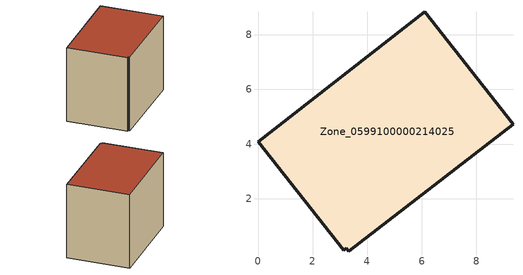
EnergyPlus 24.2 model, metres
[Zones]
Zone_0599100000214025
 floor ground (C_G): 3.24,0.19 3.13,0.11 0,4.08 6.1,8.84 9.34,4.73 3.33,0.08 z0
 wall outside (C_F): 9.34,4.73 6.1,8.84 0,4.08 3.13,0.11 3.24,0.19 3.33,0.08 9.34,4.73 z0:6.41
 roof outside (C_R): 3.13,0.11 3.24,0.19 3.33,0.08 9.34,4.73 6.1,8.84 0,4.08 z6.41
[BUILDING]
Pand.0599100000214025: North Axis=0; Terrain=City; Loads Convergence Tolerance Value=0.04; Temperature Convergence Tolerance Value=0.4; Solar Distribution=FullExterior; Maximum Number of Warmup Days=25; Minimum Number of Warmup Days=1
[Site:Location]
Rotterdam.The.Hague.AP_ZH_NLD Design_Conditions: Latitude=51.96; Longitude=4.45; Time Zone=1; Elevation=-4.5
[SITE:GROUNDTEMPERATURE:BUILDINGSURFACE]
18, 18, 18, 18, 18, 18, 18, 18, 18, 18, 18, 18
[MATERIAL] Thermal Absorptance=0.9; Solar Absorptance=0.7; Visible Absorptance=0.7
Name | Roughness | Thickness | Conductivity | Density | Specific Heat
G.TI.1946 | MediumSmooth | 0.15 | 1 | 540 | 1210
F.TI.1946 | Rough | 0.3 | 0.857143 | 1920 | 840
R.TI.1946 | MediumRough | 0.2 | 0.1 | 1500 | 1000
[CONSTRUCTION]
C_G: G.TI.1946
C_F: F.TI.1946
C_R: R.TI.1946
[ZONE]
Zone_0599100000214025: Type=1; Multiplier=1; Ceiling Height=Autocalculate; Volume=Autocalculate; Floor Area=autocalculate; Part of Total Floor Area=Yes
[ZONEINFILTRATION:DESIGNFLOWRATE]
Infil_Zone_0599100000214025: Zone or ZoneList or Space or SpaceList=Zone_0599100000214025; Schedule=AlwaysOn; Design Flow Rate Calculation Method=Flow/Area; Flow Rate per Floor Area=0.003; Constant Term Coefficient=1; Temperature Term Coefficient=0; Velocity Term Coefficient=0; Velocity Squared Term Coefficient=0
[HVACTEMPLATE:ZONE:IDEALLOADSAIRSYSTEM]
Zone_0599100000214025: Maximum Heating Supply Air Temperature=50; Minimum Cooling Supply Air Temperature=13; Maximum Heating Supply Air Humidity Ratio=0.0156; Minimum Cooling Supply Air Humidity Ratio=0.0077; Heating Limit=NoLimit; Cooling Limit=NoLimit; Dehumidification Control Type=ConstantSensibleHeatRatio; Cooling Sensible Heat Ratio=0.7; Dehumidification Setpoint=60; Humidification Control Type=None; Humidification Setpoint=30; Outdoor Air Method=None; Outdoor Air Flow Rate per Person=0.00944; Outdoor Air Flow Rate per Zone Floor Area=0; Outdoor Air Flow Rate per Zone=0; Demand Controlled Ventilation Type=None; Outdoor Air Economizer Type=NoEconomizer; Heat Recovery Type=None; Sensible Heat Recovery Effectiveness=0.7; Latent Heat Recovery Effectiveness=0.65
[ZONECONTROL:THERMOSTAT]
ThermostatControl_Zone_0599100000214025: Zone or ZoneList=Zone_0599100000214025; Control Type Schedule=DualSetpointControlType; Control 1=Thermostat_Zone_0599100000214025; Temperature Difference Between Cutout And Setpoint=0
[THERMOSTATSETPOINT:DUALSETPOINT]
Thermostat_Zone_0599100000214025: Heating Setpoint Temperature Schedule=HeatingSetpoint_Zone_0599100000214025; Cooling Setpoint Temperature Schedule=CoolingSetpoint_Zone_0599100000214025
[SCHEDULE:COMPACT]
HeatingSetpoint_Zone_0599100000214025: Through: 12/31, For: AllDays, Until: 24:00, 21
CoolingSetpoint_Zone_0599100000214025: Through: 12/31, For: AllDays, Until: 24:00, 24
DualSetpointControlType: Through: 12/31, For: AllDays, Until: 24:00, 4
AlwaysOn: Through: 12/31, For: AllDays, Until: 24:00, 1
